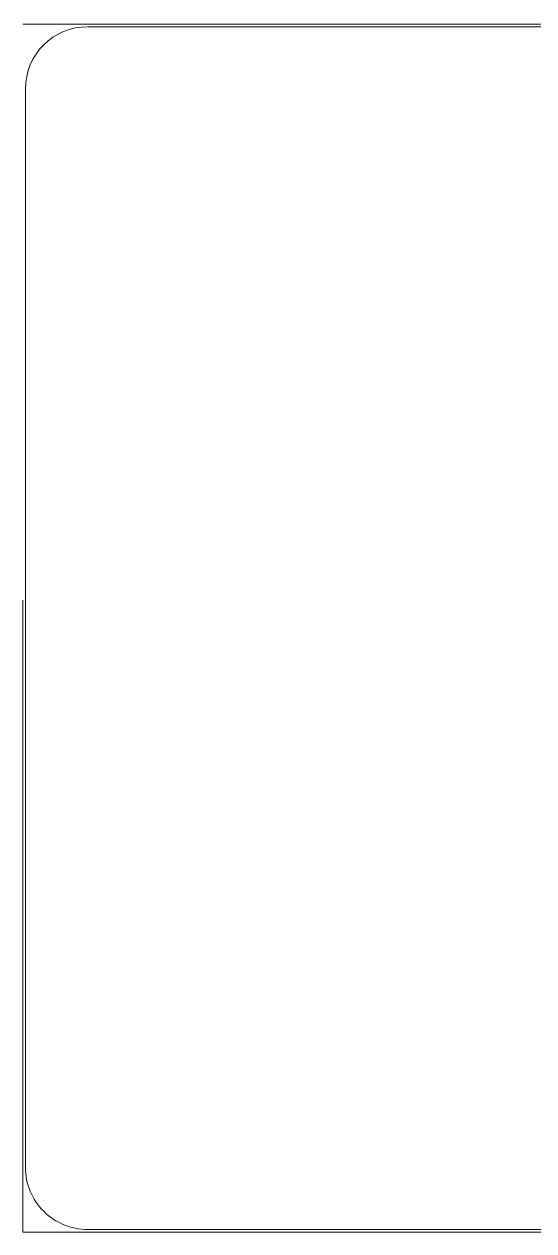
# Model space of a CAD drawing. Header units: millimetres. Extents: x -64292 to 329, y -3854 to 56761.
# Drawn here: x -16454 to -15962, y 48175 to 49338 of the extents above; entities that cross this region are included whole.
import ezdxf

# ---------------------------------------------------------------- set-up
doc = ezdxf.new("R2010")
doc.units = ezdxf.units.MM
doc.header["$MEASUREMENT"] = 0
doc.layers.add('I-FURN', color=30, linetype='Continuous', lineweight=13)

# ---------------------------------------------------------------- blocks, each defined once
blk = doc.blocks.new('Pallet Plywood - Pallet Plywood 1165 x 1165-V307-GA PLAN - LEVEL 11')
at = {"layer": 'I-FURN'}
for p, q in [((336.9, 582.5), (-582.5, 582.5)), ((582.5, 582.5), (477.7, 582.5)), ((582.5, 157.1), (582.5, 582.5)), ((582.5, -582.5), (582.5, 96.8)), ((-582.5, 27), (-582.5, -582.5)), ((-582.5, -582.5), (81.6, -582.5)), ((218.9, -582.5), (582.5, -582.5))]:
    blk.add_line(p, q, dxfattribs=at)
blk = doc.blocks.new('Pallet Cushion - Pallet Cushion 1615 x 1615-V310-GA PLAN - LEVEL 11')
at = {"layer": 'I-FURN'}
for p, q in [((520, 580), (-520, 580)), ((-580, 520), (-580, -520)), ((580, -330.1), (580, 520)), ((580, -520), (580, -477.6)), ((-520, -580), (96.6, -580)), ((162.4, -580), (520, -580))]:
    blk.add_line(p, q, dxfattribs=at)
for centre, start, end in [((-520, 520), 90, 180), ((520, 520), 360, 90), ((-520, -520), 180, 270), ((520, -520), 270, 0)]:
    blk.add_arc(centre, 60, start, end, dxfattribs=at)

msp = doc.modelspace()

# ---------------------------------------------------------------- block references
at = {"layer": 'I-FURN'}
msp.add_blockref('Pallet Plywood - Pallet Plywood 1165 x 1165-V307-GA PLAN - LEVEL 11', (-15872.5, 48755.9), dxfattribs=at)
at = {"layer": 'I-FURN', "rotation": 90.0000000000004}
msp.add_blockref('Pallet Cushion - Pallet Cushion 1615 x 1615-V310-GA PLAN - LEVEL 11', (-15872.5, 48755.9), dxfattribs=at)

doc.saveas('drawing.dxf')
